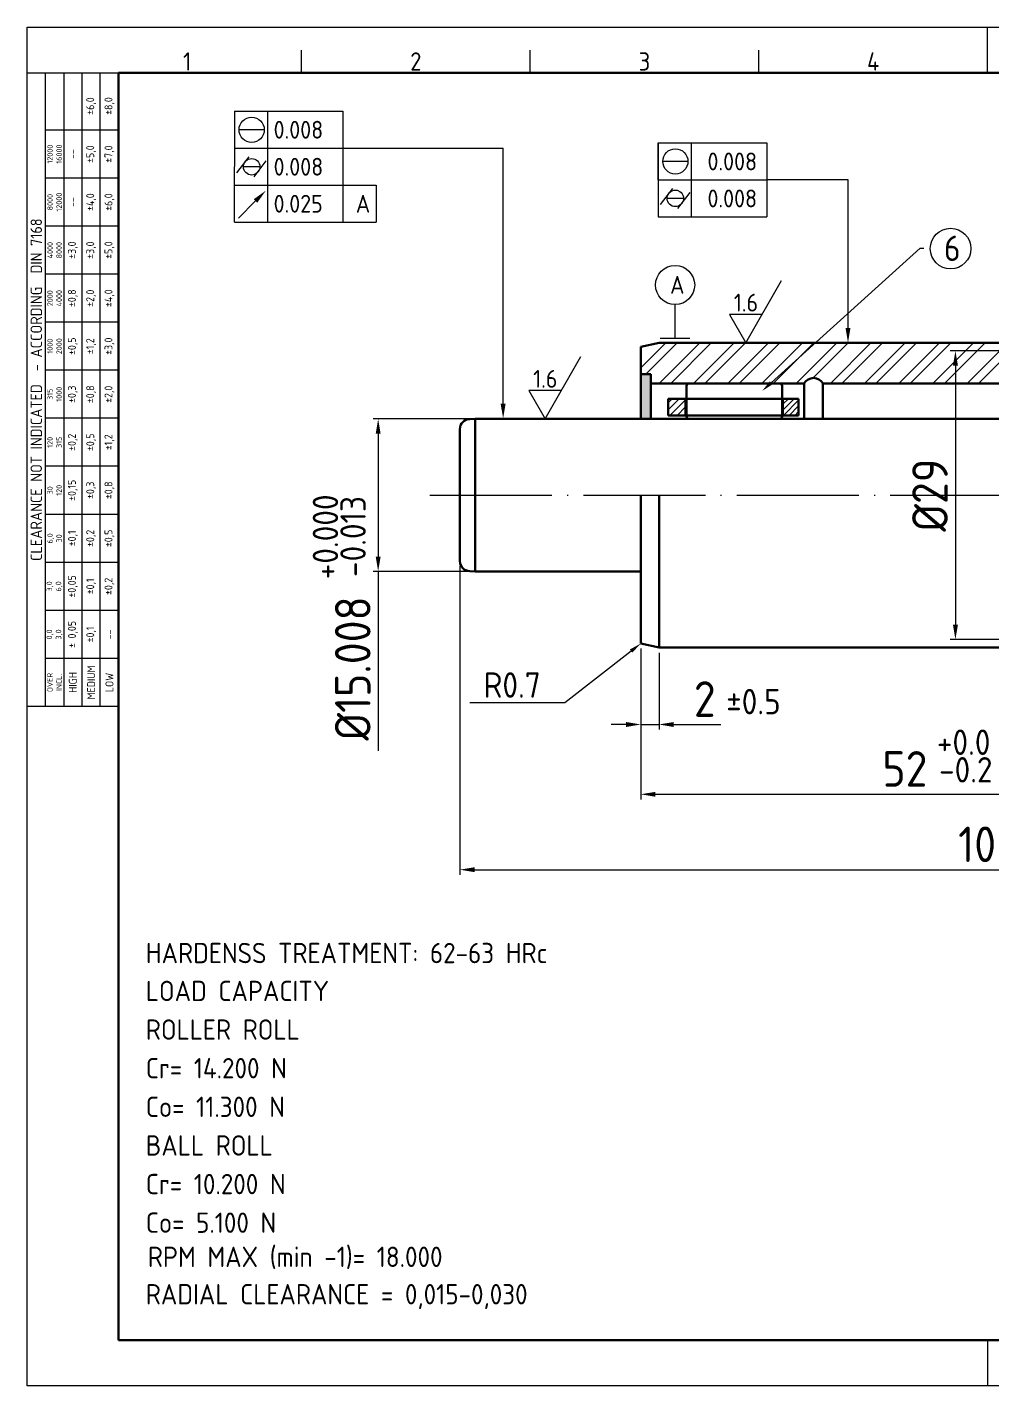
# Model space of a CAD drawing. Extents: x 8 to 197, y 6 to 139.
# Drawn here: x 8.4 to 103.4, y 5.6 to 139.3 of the extents above; entities that cross this region are included whole.
import ezdxf
from ezdxf import colors
from ezdxf.entities.mleader import LeaderData, LeaderLine
from ezdxf.enums import TextEntityAlignment as Align
from ezdxf.math import Vec2, Vec3

# ---------------------------------------------------------------- set-up
doc = ezdxf.new("R2010")
doc.units = 0
doc.header["$LTSCALE"] = 0.5
doc.linetypes.add('ACAD_ISO04W100', pattern=[30, 24, -3, 0, -3])
doc.layers.get('0').update_dxf_attribs({"linetype": 'CONTINUOUS'})
doc.layers.get('Defpoints').update_dxf_attribs({"linetype": 'CONTINUOUS'})
for name, color, linetype, lineweight in [('AM_0', 7, 'CONTINUOUS', 50), ('AM_5', 3, 'CONTINUOUS', 25), ('AM_6', 2, 'CONTINUOUS', 35), ('AM_7', 4, 'ACAD_ISO04W100', 25), ('AM_8', 1, 'CONTINUOUS', 25), ('AM_BOR', 7, 'CONTINUOUS', 50)]:
    doc.layers.add(name, color=color, linetype=linetype, lineweight=lineweight)
doc.styles.add('ACISOTS', font='isocp.shx', dxfattribs={"height": 1})
doc.styles.get("Standard").update_dxf_attribs({"font": 'ISOCP.SHX'})
doc.dimstyles.new('AM_ISO', dxfattribs={"dimtxt": 3.5, "dimasz": 2.5, "dimexe": 1, "dimexo": 1, "dimgap": 1.5, "dimtad": 1, "dimdsep": 46, "dimtxsty": 'Standard', "dimcen": 0, "dimclrd": 256, "dimclre": 256, "dimclrt": 2, "dimadec": 0, "dimazin": 2, "dimtp": 0.1, "dimtm": 0.1, "dimtfac": 0.71, "dimtdec": 3, "dimtmove": 0, "dimatfit": 3, "dimfxl": 1, "dimlwd": -1, "dimlwe": -1, "dimarcsym": 0})

# ---------------------------------------------------------------- blocks, each defined once
blk = doc.blocks.new('A3 ZTL')
for p, q in [((19.57, 280.82), (19.57, 9.78)), ((401.17, 280.82), (19.57, 280.82)), ((19.57, 9.78), (401.17, 9.78))]:
    blk.add_line(p, q)
at = {"layer": 'AM_BOR', "color": 135, "lineweight": 25}
for p, q in [((0, 0), (0, 290.61)), ((0, 290.61), (410.96, 290.61)), ((205.48, 280.82), (205.48, 290.61)), ((58.71, 280.82), (58.71, 285.71)), ((107.63, 280.82), (107.63, 285.71)), ((156.56, 280.82), (156.56, 285.71)), ((3.91, 145.3), (3.91, 280.82)), ((7.83, 280.82), (7.83, 145.3)), ((11.74, 280.82), (11.74, 145.3)), ((15.66, 145.3), (15.66, 280.82)), ((19.57, 268.59), (3.91, 268.59)), ((19.57, 258.32), (3.91, 258.32)), ((19.57, 248.04), (3.91, 248.04)), ((19.57, 237.77), (3.91, 237.77)), ((19.57, 227.5), (3.91, 227.5)), ((19.57, 217.22), (3.91, 217.22)), ((19.57, 206.95), (3.91, 206.95)), ((19.57, 196.67), (3.91, 196.67)), ((19.57, 186.4), (3.91, 186.4)), ((19.57, 176.13), (3.91, 176.13)), ((19.57, 165.85), (3.91, 165.85)), ((19.57, 155.58), (3.91, 155.58)), ((205.48, 9.78), (205.48, 0)), ((410.96, 0), (0, 0))]:
    blk.add_line(p, q, dxfattribs=at)
blk.add_lwpolyline([(19.57, 145.3), (0, 145.3), (0, 280.82), (19.57, 280.82)], close=True, dxfattribs=at)
at = {"layer": 'AM_BOR', "color": 135, "lineweight": 25, "style": 'ACISOTS'}
for s, p in [('1', (34.25, 283.27)), ('2', (83.17, 283.27)), ('3', (132.09, 283.27)), ('4', (181.02, 283.27))]:
    blk.add_text(s, height=3.91, dxfattribs=at).set_placement(p, align=Align.MIDDLE)
at = {"layer": 'AM_BOR', "color": 135, "lineweight": 25, "attachment_point": 5, "rotation": 90}
for s, insert, char_height, width in [('±6,0', (13.7, 273.73), 1.712, 10.274), ('±8,0', (17.61, 273.73), 1.712, 10.274), ('12000\\P16000', (5.87, 263.45), 1.174, 10.274), ('±5,0', (13.7, 263.45), 1.712, 10.274), ('±7,0', (17.61, 263.45), 1.712, 10.274), ('--', (9.78, 263.45), 1.712, 10.274), ('8000\\P12000', (5.87, 253.18), 1.174, 10.274), ('--', (9.78, 253.18), 1.712, 10.274), ('±4,0', (13.7, 253.18), 1.712, 10.274), ('±6,0', (17.61, 253.18), 1.712, 10.274), ('{\\Fisocp.shx|c0;CLEARANCE NOT INDICATED  - ACCORDING  DIN 7168}', (1.96, 213.06), 2.4462, 135.5186), ('4000\\P8000', (5.87, 242.91), 1.174, 10.274), ('±3,0', (9.78, 242.91), 1.712, 10.274), ('±3,0', (13.7, 242.91), 1.712, 10.274), ('±5,0', (17.61, 242.91), 1.712, 10.274), ('2000\\P4000', (5.87, 232.63), 1.174, 10.274), ('±0,8', (9.78, 232.63), 1.712, 10.274), ('±2,0', (13.7, 232.63), 1.712, 10.274), ('±4,0', (17.61, 232.63), 1.712, 10.274), ('±0,5', (9.78, 222.36), 1.712, 10.274), ('±1,2', (13.7, 222.36), 1.712, 10.274), ('±3,0', (17.61, 222.36), 1.712, 10.274), ('1000\\P2000', (5.87, 222.36), 1.174, 10.274), ('315\\P1000', (5.87, 212.08), 1.174, 10.274), ('±0,3', (9.78, 212.08), 1.712, 10.274), ('±0,8', (13.7, 212.08), 1.712, 10.274), ('±2,0', (17.61, 212.08), 1.712, 10.274), ('±0,2', (9.78, 201.81), 1.712, 10.274), ('±0,5', (13.7, 201.81), 1.712, 10.274), ('120\\P315', (5.87, 201.81), 1.174, 10.274), ('±1,2', (17.61, 201.81), 1.712, 10.274), ('30\\P120', (5.87, 191.54), 1.174, 10.274), ('±0,15', (9.78, 191.54), 1.712, 10.274), ('±0,3', (13.7, 191.54), 1.712, 10.274), ('±0,8', (17.61, 191.54), 1.712, 10.274), ('6,0\\P30', (5.87, 181.26), 1.174, 10.274), ('±0,1', (9.78, 181.26), 1.712, 10.274), ('±0,2', (13.7, 181.26), 1.712, 10.274), ('±0,5', (17.61, 181.26), 1.712, 10.274), ('3,0\\P6,0', (5.87, 170.99), 1.174, 10.274), ('±0,05', (9.78, 170.99), 1.712, 10.274), ('±0,1', (13.7, 170.99), 1.712, 10.274), ('±0,2', (17.61, 170.99), 1.712, 10.274), ('± 0,05', (9.78, 160.71), 1.712, 10.274), ('0,0\\P3,0', (5.87, 160.71), 1.174, 10.274), ('\\pt4.69206;±0,1', (13.7, 160.71), 1.7123, 10.274), ('--', (17.61, 160.71), 1.712, 10.274), ('{\\Fisocp.shx|c0;OVER\\PINCL.}', (5.87, 150.44), 1.1742, 10.274), ('HIGH', (9.78, 150.44), 1.712, 10.274), ('MEDIUM', (13.7, 150.44), 1.712, 10.274), ('LOW', (17.61, 150.44), 1.712, 10.274)]:
    blk.add_mtext(s, dxfattribs=dict(at, insert=insert, char_height=char_height, width=width))
blk = doc.blocks.new('*D56')
at = {"layer": 'AM_5', "transparency": 16777216}
for p, q in [((51.97, 100.77), (42.43, 100.77)), ((42.93, 99.32), (42.93, 87.22)), ((51.97, 85.77), (42.43, 85.77)), ((42.93, 85.77), (42.93, 68.12))]:
    blk.add_line(p, q, dxfattribs=at)
at = {"layer": 'AM_5', "lineweight": 25, "transparency": 16777216}
for points in [[(42.69, 99.32), (43.17, 99.32), (42.93, 100.77)], [(42.69, 87.22), (43.17, 87.22), (42.93, 85.77)]]:
    blk.add_solid(points, dxfattribs=at)
at = {"layer": 'Defpoints', "color": 0, "lineweight": 25, "transparency": 16777216}
for p in [(52.47, 100.77), (42.93, 85.77), (52.47, 85.77)]:
    blk.add_point(p, dxfattribs=at)
at = {"layer": 'AM_5', "lineweight": 25, "transparency": 16777216, "insert": (40.43, 76.22), "char_height": 3.5, "attachment_point": 5, "rotation": 90}
blk.add_mtext('%%C15.008', dxfattribs=at)
blk = doc.blocks.new('*D58')
at = {"layer": 'AM_5', "transparency": 16777216}
for p, q in [((68.77, 78.17), (68.77, 70.21)), ((70.57, 77.77), (70.57, 70.21)), ((67.32, 70.71), (65.87, 70.71)), ((68.77, 70.71), (70.57, 70.71)), ((72.02, 70.71), (76.67, 70.71))]:
    blk.add_line(p, q, dxfattribs=at)
at = {"layer": 'AM_5', "lineweight": 25, "transparency": 16777216}
for points in [[(67.32, 70.95), (67.32, 70.46), (68.77, 70.71)], [(72.02, 70.95), (72.02, 70.46), (70.57, 70.71)]]:
    blk.add_solid(points, dxfattribs=at)
at = {"layer": 'Defpoints', "color": 0, "lineweight": 25, "transparency": 16777216}
for p in [(68.77, 78.67), (70.57, 78.27), (70.57, 70.71)]:
    blk.add_point(p, dxfattribs=at)
at = {"layer": 'AM_5', "lineweight": 25, "transparency": 16777216, "insert": (75.07, 73.21), "char_height": 3.5, "attachment_point": 5}
blk.add_mtext('2', dxfattribs=at)
blk = doc.blocks.new('*D59')
at = {"layer": 'AM_5', "transparency": 16777216}
for p, q in [((68.77, 78.17), (68.77, 63.34)), ((120.77, 78.17), (120.77, 63.34)), ((70.22, 63.84), (119.32, 63.84))]:
    blk.add_line(p, q, dxfattribs=at)
at = {"layer": 'AM_5', "lineweight": 25, "transparency": 16777216}
for points in [[(70.22, 64.08), (70.22, 63.6), (68.77, 63.84)], [(119.32, 64.08), (119.32, 63.6), (120.77, 63.84)]]:
    blk.add_solid(points, dxfattribs=at)
at = {"layer": 'Defpoints', "color": 0, "lineweight": 25, "transparency": 16777216}
for p in [(68.77, 78.67), (120.77, 78.67), (120.77, 63.84)]:
    blk.add_point(p, dxfattribs=at)
at = {"layer": 'AM_5', "lineweight": 25, "transparency": 16777216, "insert": (94.77, 66.34), "char_height": 3.5, "attachment_point": 5}
blk.add_mtext('52', dxfattribs=at)
blk = doc.blocks.new('*D62')
at = {"layer": 'AM_5', "transparency": 16777216}
for p, q in [((50.97, 86.29), (50.97, 55.92)), ((160.47, 86.29), (160.47, 55.92)), ((52.42, 56.42), (159.02, 56.42))]:
    blk.add_line(p, q, dxfattribs=at)
at = {"layer": 'AM_5', "lineweight": 25, "transparency": 16777216}
for points in [[(52.42, 56.66), (52.42, 56.18), (50.97, 56.42)], [(159.02, 56.66), (159.02, 56.18), (160.47, 56.42)]]:
    blk.add_solid(points, dxfattribs=at)
at = {"layer": 'Defpoints', "color": 0, "lineweight": 25, "transparency": 16777216}
for p in [(50.97, 86.79), (160.47, 86.79), (160.47, 56.42)]:
    blk.add_point(p, dxfattribs=at)
at = {"layer": 'AM_5', "lineweight": 25, "transparency": 16777216, "insert": (105.72, 58.92), "char_height": 3.5, "attachment_point": 5}
blk.add_mtext('109.25', dxfattribs=at)
blk = doc.blocks.new('*D64')
at = {"layer": 'AM_5', "transparency": 16777216}
for p, q in [((108.27, 107.47), (99.24, 107.47)), ((99.74, 106.02), (99.74, 80.52)), ((108.27, 79.07), (99.24, 79.07))]:
    blk.add_line(p, q, dxfattribs=at)
at = {"layer": 'AM_5', "lineweight": 25, "transparency": 16777216}
for points in [[(99.5, 106.02), (99.99, 106.02), (99.74, 107.47)], [(99.5, 80.52), (99.99, 80.52), (99.74, 79.07)]]:
    blk.add_solid(points, dxfattribs=at)
at = {"layer": 'Defpoints', "color": 0, "lineweight": 25, "transparency": 16777216}
for p in [(108.77, 107.47), (99.74, 79.07), (108.77, 79.07)]:
    blk.add_point(p, dxfattribs=at)
at = {"layer": 'AM_5', "lineweight": 25, "transparency": 16777216, "insert": (97.24, 93.27), "char_height": 3.5, "attachment_point": 5, "rotation": 90}
blk.add_mtext('%%C29', dxfattribs=at)

msp = doc.modelspace()

# ---------------------------------------------------------------- hatches: boundary and pattern name
at = {"layer": 'AM_5', "lineweight": 25}
h = msp.add_hatch(dxfattribs=at)
h.set_pattern_fill('ANSI32', color=1, scale=0.25)
h.paths.add_polyline_path([(116.28, 108.27), (109.77, 108.27, -0.8), (107.77, 108.27), (85.98, 108.27), (81.55, 104.27), (84.86, 104.27, -0.568454), (86.7, 104.27), (110.07, 104.27, -0.363883), (113.61, 104.99)])
h.paths.add_polyline_path([(85.98, 108.27), (70.57, 108.27), (68.77, 107.87), (68.77, 105.19), (69.77, 105.19), (69.77, 104.27), (81.55, 104.27)])
h.paths.add_polyline_path([(120.77, 107.87), (118.97, 108.27), (116.28, 108.27), (113.61, 104.99, -0.100457), (114.46, 104.27), (119.77, 104.27), (119.77, 105.19), (120.77, 105.19)])
at = {"layer": 'AM_8'}
msp.add_hatch(color=256, dxfattribs=at).paths.add_polyline_path([(68.77, 105.19), (68.77, 100.77), (69.77, 100.77), (69.77, 105.19)])
h = msp.add_hatch(dxfattribs=at)
h.set_pattern_fill('_U', color=256, scale=0.5, angle=45, style=0, pattern_type=0)
h.set_pattern_definition([(45, (6.57625, -0.00015), (-0.3535534, 0.3535534), [])])
h.paths.add_polyline_path([(71.46, 102.75), (71.46, 101.12), (73.17, 101.12), (73.17, 102.75)])
h = msp.add_hatch(dxfattribs=at)
h.set_pattern_fill('_U', color=256, scale=0.4, angle=45, style=0, pattern_type=0)
h.set_pattern_definition([(45, (6.57625, -0.00015), (-0.2828427, 0.2828427), [])])
h.paths.add_polyline_path([(82.77, 102.75), (82.77, 101.12), (84.31, 101.12), (84.31, 102.75)])

# ---------------------------------------------------------------- linework, layer by layer
at = {"layer": 'AM_0'}
for p, q in [((70.57, 108.27), (68.77, 107.87)), ((68.77, 100.77), (68.77, 107.87)), ((70.57, 108.27), (107.77, 108.27)), ((68.77, 105.19), (69.77, 105.19)), ((69.77, 105.19), (69.77, 100.77)), ((69.77, 104.27), (84.86, 104.27)), ((84.86, 104.27), (84.86, 100.77)), ((86.7, 104.27), (110.07, 104.27)), ((86.7, 104.27), (86.7, 100.77)), ((73.17, 102.75), (71.46, 102.75)), ((71.46, 102.75), (71.46, 101.12)), ((82.77, 102.75), (73.17, 102.75)), ((73.17, 101.12), (73.17, 102.75)), ((84.31, 102.75), (82.77, 102.75)), ((82.77, 102.75), (82.77, 101.12)), ((84.31, 101.12), (84.31, 102.75)), ((52.47, 100.77), (51.94, 100.76)), ((52.47, 100.77), (51.94, 100.76)), ((52.47, 100.77), (110.07, 100.77)), ((52.47, 100.77), (52.47, 85.77)), ((71.46, 101.12), (73.17, 101.12)), ((73.17, 101.12), (82.77, 101.12)), ((82.77, 101.12), (84.31, 101.12)), ((50.97, 86.79), (50.97, 99.76)), ((68.77, 78.67), (68.77, 93.27)), ((70.57, 93.27), (70.57, 78.27)), ((52.47, 85.77), (51.94, 85.79)), ((68.77, 85.77), (52.47, 85.77)), ((70.57, 78.27), (68.77, 78.67)), ((107.77, 78.27), (70.57, 78.27))]:
    msp.add_line(p, q, dxfattribs=at)
msp.add_lwpolyline([(73.54, 100.77), (82.43, 100.77, 0.414214), (82.68, 101.02), (82.68, 104.02, 0.414214), (82.43, 104.27), (73.54, 104.27, 0.414214), (73.29, 104.02), (73.29, 101.02, 0.414214)], format="xyb", close=True, dxfattribs=at)
for centre, radius, start, end in [((85.78, 103.73), 1.07, 30.7676, 149.2324), ((51.97, 99.76), 1, 91.5, 180), ((51.97, 86.79), 1, 180, 268.5)]:
    msp.add_arc(centre, radius, start, end, dxfattribs=at)
at = {"layer": 'AM_5', "lineweight": 25}
for p, q in [((28.78, 131.04), (28.77, 120.12)), ((28.78, 131.04), (39.46, 131.04)), ((32.06, 120.12), (32.06, 131.04)), ((39.46, 131.04), (39.46, 127.4)), ((31.71, 129.22), (29.24, 129.22)), ((28.78, 127.4), (55.23, 127.4)), ((28.78, 127.4), (39.46, 127.4)), ((39.46, 127.4), (39.46, 120.12)), ((70.48, 127.93), (73.77, 127.93)), ((70.48, 127.93), (70.48, 124.29)), ((70.48, 127.93), (81.17, 127.93)), ((70.48, 127.93), (70.48, 120.65)), ((73.77, 120.65), (73.77, 127.93)), ((81.17, 127.93), (81.17, 124.29)), ((81.17, 127.93), (81.17, 124.29)), ((29.02, 125), (30.22, 126.57)), ((30.73, 124.58), (31.92, 126.17)), ((73.42, 126.11), (70.95, 126.11)), ((31.21, 125.58), (29.73, 125.58)), ((28.78, 123.76), (42.74, 123.76)), ((42.74, 123.76), (42.74, 120.12)), ((70.48, 124.29), (81.17, 124.29)), ((70.72, 121.88), (71.93, 123.45)), ((72.43, 121.46), (73.63, 123.05)), ((81.17, 124.29), (81.17, 120.65)), ((89.17, 124.29), (81.17, 124.29)), ((81.17, 124.29), (81.17, 120.65)), ((72.92, 122.47), (71.44, 122.47)), ((70.48, 120.65), (81.17, 120.65)), ((28.78, 120.12), (42.74, 120.12)), ((79.11, 108.27), (82.64, 114.4)), ((72.15, 108.73), (72.15, 112.02)), ((80.71, 111.06), (77.5, 111.06)), ((77.5, 111.06), (79.11, 108.27)), ((70.69, 108.73), (73.61, 108.73)), ((59.36, 100.77), (62.89, 106.9)), ((60.96, 103.56), (57.75, 103.56)), ((57.75, 103.56), (59.36, 100.77))]:
    msp.add_line(p, q, dxfattribs=at)
at = {"layer": 'AM_5'}
for p, q in [((55.23, 101.85), (55.23, 127.4)), ((89.17, 109.72), (89.17, 124.29)), ((30.86, 122.22), (29.17, 120.53))]:
    msp.add_line(p, q, dxfattribs=at)
at = {"layer": 'AM_5', "color": 0, "linetype": 'Continuous', "lineweight": 35}
msp.add_line((70.48, 124.29), (70.48, 127.93), dxfattribs=at)
at = {"layer": 'AM_5', "lineweight": 25}
for centre, radius in [((30.48, 129.22), 1.24), ((72.18, 126.11), 1.24), ((30.48, 125.58), 0.812), ((72.18, 122.47), 0.812), ((99.27, 117.53), 2), ((72.15, 113.95), 1.93)]:
    msp.add_circle(centre, radius, dxfattribs=at)
for points in [[(30.69, 122.39), (31.03, 122.05), (31.88, 123.24)], [(88.93, 109.72), (89.41, 109.72), (89.17, 108.27)], [(54.98, 102.27), (55.47, 102.27), (55.23, 100.82)]]:
    msp.add_solid(points, dxfattribs=at)
at = {"layer": 'AM_7'}
msp.add_line((48.03, 93.27), (162.48, 93.27), dxfattribs=at)

# ---------------------------------------------------------------- block references
at = {"layer": 'AM_0', "lineweight": 0, "xscale": 0.46, "yscale": 0.46, "zscale": 0.46}
msp.add_blockref('A3 ZTL', (8.38, 5.64), dxfattribs=at)

# ---------------------------------------------------------------- texts
at = {"layer": 'AM_5', "attachment_point": 1}
for s, width, insert, char_height in [('0.008', 5.4883, (32.64, 130.1), 1.75), ('0.008', 5.4883, (32.64, 126.46), 1.75), (' 0.008', 7.167, (74.34, 126.98), 1.75), (' 0.008', 7.5355, (74.34, 123.34), 1.75), ('0.025', 5.4883, (32.64, 122.82), 1.75), ('A', 5.4883, (40.73, 122.82), 1.75), ('A', 5.4883, (71.66, 114.84), 1.75), ('1.6', 5.4883, (77.93, 113.09), 1.75), ('1.6', 5.4883, (58.18, 105.59), 1.75), ('%%P0.5', 5.4883, (77.18, 74.21), 2.5), ('+0.0', 5.4883, (97.92, 70.21), 2.5), ('-0.2', 5.4883, (98.13, 67.5), 2.5)]:
    msp.add_mtext_dynamic_manual_height_columns(s, width=width, gutter_width=10, heights=[0], dxfattribs=dict(at, insert=insert, char_height=char_height))
at = {"layer": 'AM_5', "char_height": 2.5, "attachment_point": 1, "rotation": 90}
for s, insert in [('+0.000', (36.49, 85)), ('-0.013', (39.21, 85.22))]:
    msp.add_mtext_dynamic_manual_height_columns(s, width=5.4883, gutter_width=10, heights=[0], dxfattribs=dict(at, insert=insert))
at = {"layer": 'AM_6', "color": 1}
for s, p in [('HARDENSS TREATMENT: 62-63 HRc', (20.06, 47.22)), ('LOAD CAPACITY', (20.06, 43.49)), ('ROLLER ROLL', (20.06, 39.69)), ('Cr= 14.200 N', (20.06, 35.89)), ('Co= 11.300 N', (20.06, 32.09)), ('BALL ROLL', (20.06, 28.29)), ('Cr= 10.200 N ', (20.06, 24.49)), ('Co= 5.100 N', (20.06, 20.69)), ('RADIAL CLEARANCE = 0,015-0,030', (20.06, 13.65))]:
    msp.add_text(s, height=2, dxfattribs=at).set_placement(p)
at = {"layer": 'AM_8', "color": 1}
msp.add_text('RPM MAX (min -1)= 18.000', height=2, dxfattribs=at).set_placement((20.26, 17.33))

# ---------------------------------------------------------------- dimensions: what is measured, and where the dimension line sits
at = {"layer": 'AM_5', "lineweight": 25}
for base, p1, p2, text, picture, middle in [((99.74, 79.07), (108.77, 107.47), (108.77, 79.07), '%%C29', '*D64', (97.24, 93.27)), ((42.93, 85.77), (52.47, 100.77), (52.47, 85.77), '%%C15.008', '*D56', (40.43, 76.22))]:
    dim = msp.add_linear_dim(base=base, p1=p1, p2=p2, angle=90, text=text, dimstyle='AM_ISO', override={"dimscale": 0.5, "dimtxt": 7, "dimasz": 2.9, "dimdec": 0, "dimlfac": 0.4, "dimclrt": 256, "dimadec": 2, "dimtp": 0, "dimtm": 0.3, "dimtdec": 0}, dxfattribs=at)
    dim.commit()
    dim.dimension.update_dxf_attribs({"geometry": picture, "text_midpoint": middle})
for base, p1, p2, text, picture, middle in [((160.47, 56.42), (50.97, 86.79), (160.47, 86.79), '109.25', '*D62', (105.72, 58.92)), ((70.57, 70.71), (68.77, 78.67), (70.57, 78.27), '2', '*D58', (75.07, 73.21)), ((120.77, 63.84), (68.77, 78.67), (120.77, 78.67), '52', '*D59', (94.77, 66.34))]:
    dim = msp.add_linear_dim(base=base, p1=p1, p2=p2, text=text, dimstyle='AM_ISO', override={"dimscale": 0.5, "dimtxt": 7, "dimasz": 2.9, "dimdec": 0, "dimlfac": 0.4, "dimclrt": 256, "dimadec": 2, "dimtp": 0, "dimtm": 0.3, "dimtdec": 0}, dxfattribs=at)
    dim.commit()
    dim.dimension.update_dxf_attribs({"geometry": picture, "text_midpoint": middle})

# ---------------------------------------------------------------- leaders
ml = msp.add_multileader_mtext('Standard', dxfattribs=at)
ml.set_content('6', color=256)
ml.set_leader_properties()
ml.build(insert=Vec2(0, 0))
ml.multileader.update_dxf_attribs({"text_right_attachment_type": 6, "dogleg_length": 0.36, "arrow_head_size": 1.2})
ctx = ml.context
ctx.base_point, ctx.char_height, ctx.arrow_head_size, ctx.plane_origin = Vec3(96.62, 117.56), 2.5, 1.2, Vec3(80.72, 103.52)
ctx.right_attachment = 6
notes = []
notes.append((ctx, [(0, (1, 1, 0), (96.26, 117.56), (1, 0), 0.36, [(0, [(80.72, 103.52)], 0, [])])]))
ctx.mtext.insert, ctx.mtext.flow_direction = Vec3(98.62, 118.81), 5
ml = msp.add_multileader_mtext('Standard', dxfattribs=at)
ml.set_content('R0.7', color=256)
ml.set_leader_properties()
ml.build(insert=Vec2(0, 0))
ml.multileader.update_dxf_attribs({"text_right_attachment_type": 6, "dogleg_length": 0.36, "arrow_head_size": 1.2})
ctx = ml.context
ctx.base_point, ctx.char_height, ctx.arrow_head_size, ctx.plane_origin = Vec3(51.43, 74.59), 2.5, 1.2, Vec3(68.77, 78.67)
ctx.right_attachment, ctx.text_align_type = 6, 2
notes.append((ctx, [(0, (1, 1, 0), (61.29, 72.84), (-1, 0), 0.36, [(0, [(68.77, 78.67)], 0, [])])]))
ctx.mtext.insert, ctx.mtext.alignment, ctx.mtext.flow_direction = Vec3(58.93, 75.84), 3, 5
for ctx, leaders in notes:
    for number, flags, end, landing, length, lines in leaders:
        leader = LeaderData()
        leader.index, (leader.has_last_leader_line, leader.has_dogleg_vector, leader.attachment_direction) = number, flags
        leader.last_leader_point, leader.dogleg_vector, leader.dogleg_length = Vec3(end), Vec3(landing), length
        for number, points, colour, breaks in lines:
            line = LeaderLine()
            line.index, line.vertices, line.color, line.breaks = number, Vec3.list(points), colors.encode_raw_color(colour), breaks
            leader.lines.append(line)
        ctx.leaders.append(leader)

doc.saveas('drawing.dxf')
